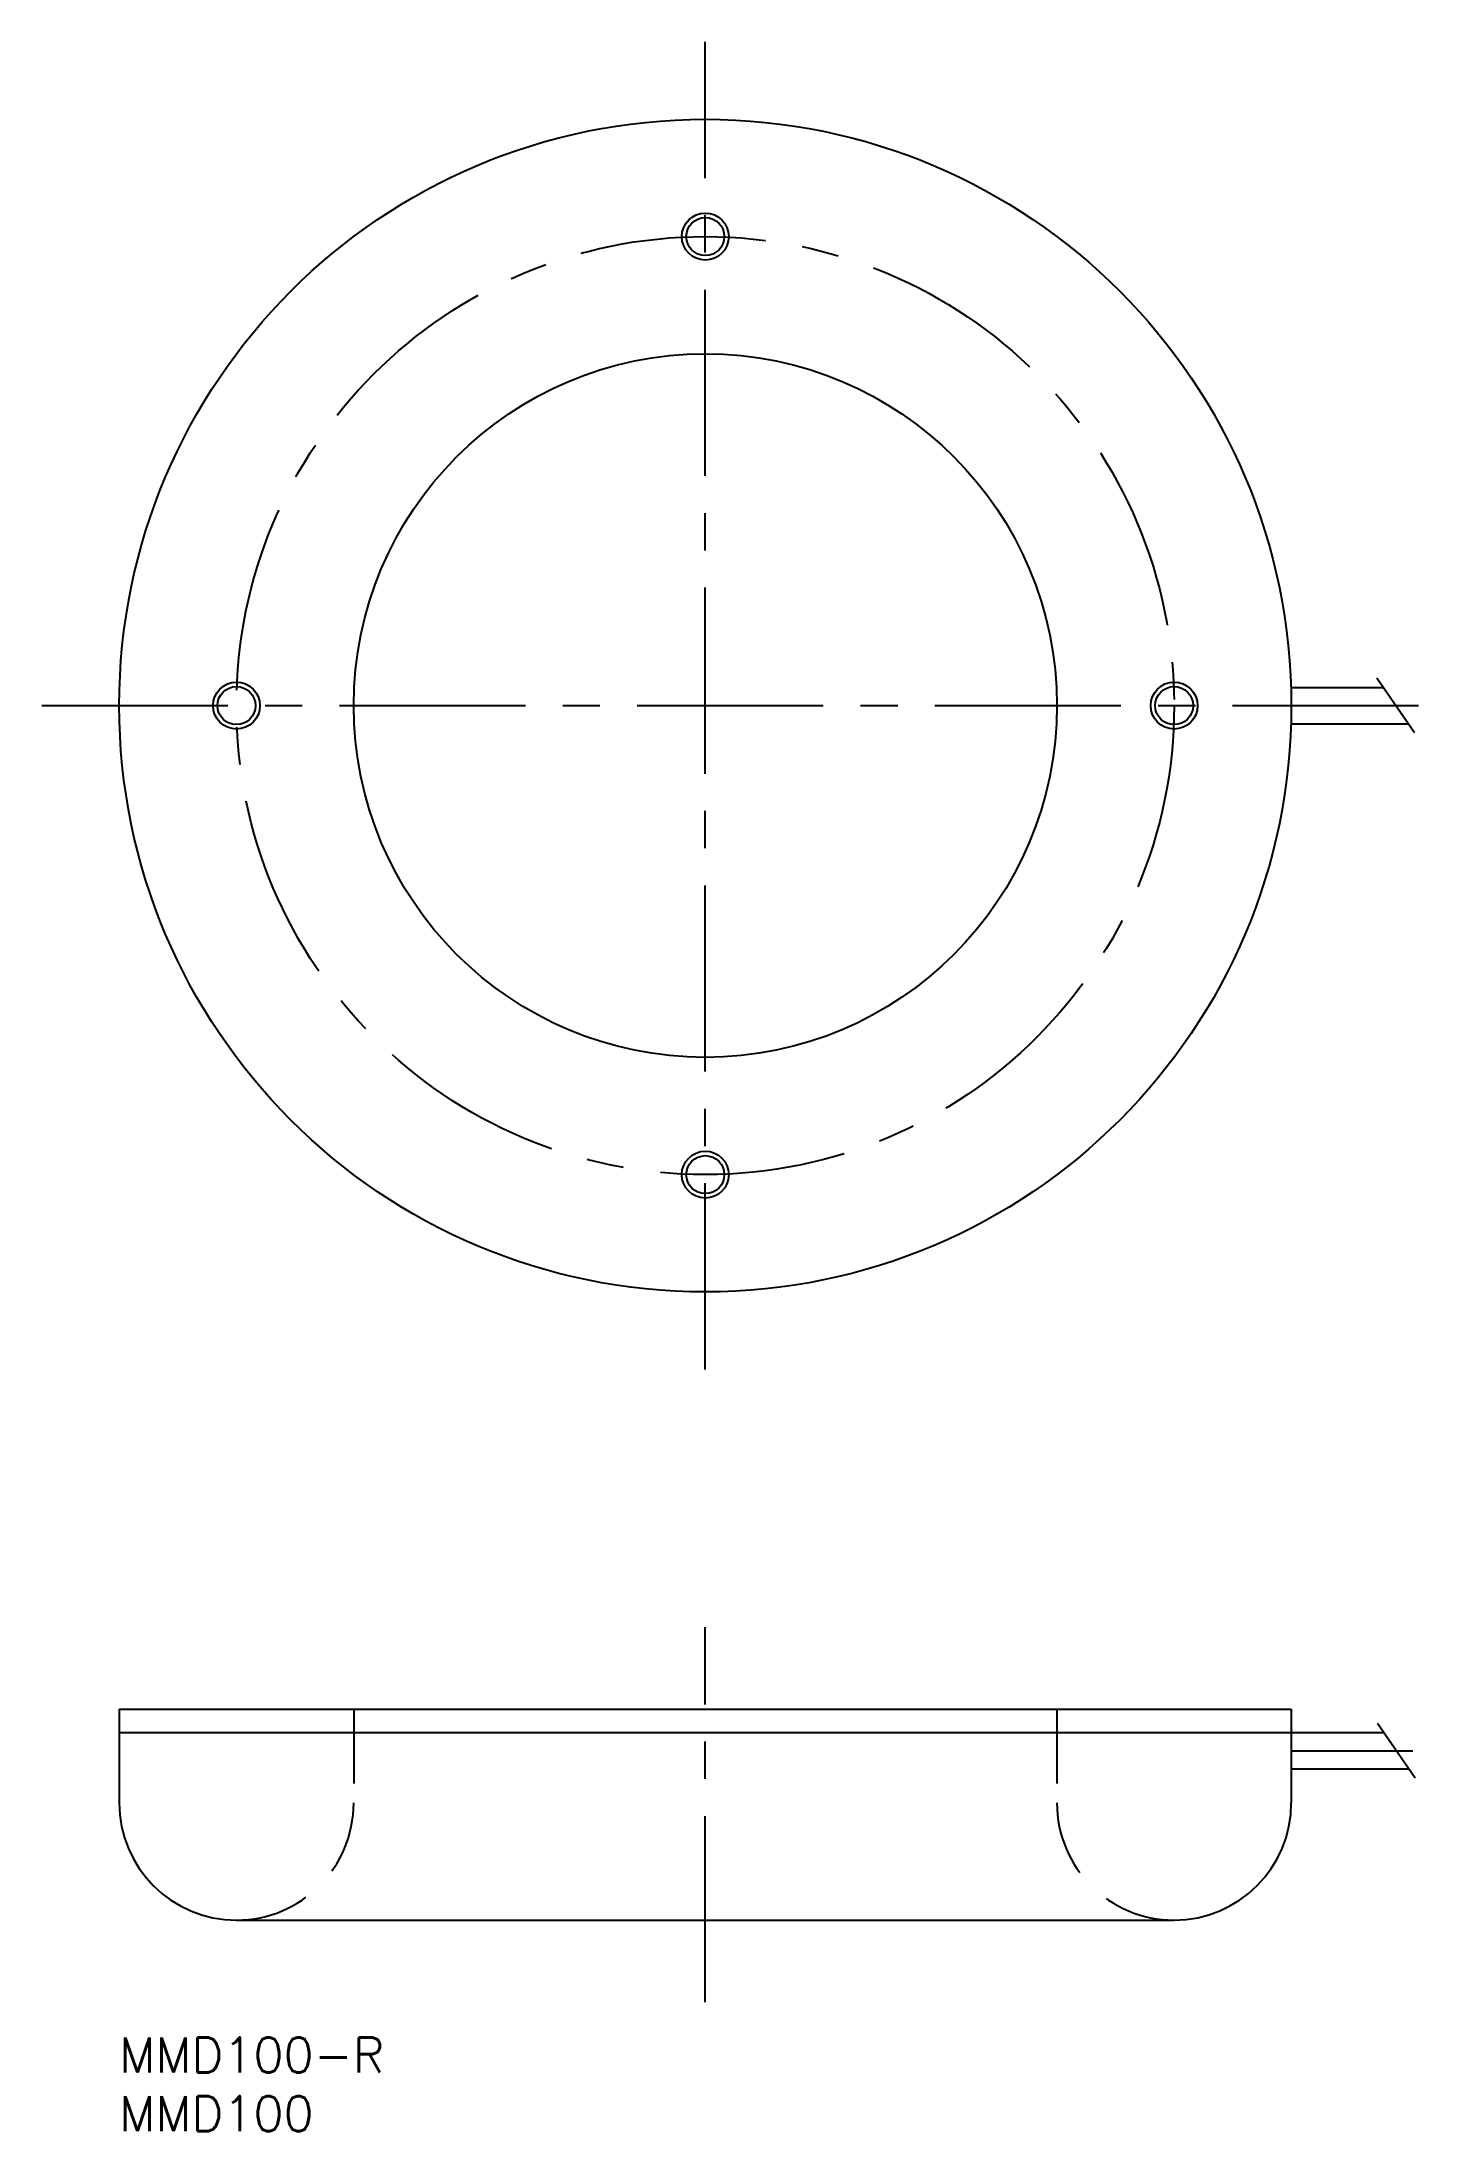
# Model space of a CAD drawing. Extents: x -7 to 111, y -8 to 170.
import ezdxf

# ---------------------------------------------------------------- set-up
doc = ezdxf.new("R2010")
doc.units = 0
doc.header["$LTSCALE"] = 0.5
doc.linetypes.add('CENTER', pattern=[50.8, 31.75, -6.35, 6.35, -6.35])
doc.linetypes.add('DASHED', pattern=[19.05, 12.7, -6.35])
for name, color, linetype in [('MSM_CENTER', 1, 'CENTER'), ('MSM_CONTINUOUS', 7, 'CONTINUOUS'), ('MSM_DASHED', 4, 'DASHED'), ('MSM_NARROW', 5, 'CONTINUOUS'), ('MSM_PART_NUMBER', 7, 'CONTINUOUS')]:
    doc.layers.add(name, color=color, linetype=linetype)
doc.styles.get("Standard").update_dxf_attribs({"font": 'txt.shx', "height": 3, "bigfont": 'bigfont.shx'})

# ---------------------------------------------------------------- blocks, each defined once
blk = doc.blocks.new('*U2')
at = {"layer": 'MSM_PART_NUMBER'}
blk.add_text('MMD100-R', height=3, dxfattribs=at).set_placement((0, -3))
blk = doc.blocks.new('*U3')
at = {"layer": 'MSM_PART_NUMBER'}
blk.add_text('MMD100', height=3, dxfattribs=at).set_placement((0, -8))

msp = doc.modelspace()

# ---------------------------------------------------------------- linework, layer by layer
at = {"layer": 'MSM_CENTER'}
for p, q in [((50, 56.97), (50, 170.19)), ((-6.61, 113.58), (111.08, 113.58)), ((50, 3), (50, 35)), ((100.06, 24.45), (110.36, 24.45))]:
    msp.add_line(p, q, dxfattribs=at)
msp.add_circle((50, 113.58), 40, dxfattribs=at)
at = {"layer": 'MSM_CONTINUOUS'}
for p, q in [((99.94, 115.13), (107.83, 115.13)), ((99.94, 112.03), (109.98, 112.03)), ((0, 28), (100, 28)), ((0, 28), (0, 20)), ((100, 28), (100, 20)), ((0, 26), (107.88, 26)), ((100, 22.9), (110.04, 22.9)), ((10, 10), (90, 10))]:
    msp.add_line(p, q, dxfattribs=at)
for centre, radius in [((50, 113.58), 50), ((50, 153.58), 1.62), ((50, 113.58), 30), ((10, 113.58), 1.62), ((90, 113.58), 1.62), ((50, 73.58), 1.62)]:
    msp.add_circle(centre, radius, dxfattribs=at)
for centre, start, end in [((10, 20), 180, 270), ((90, 20), 270, 0)]:
    msp.add_arc(centre, 10, start, end, dxfattribs=at)
at = {"layer": 'MSM_DASHED'}
for p, q in [((20, 28), (20, 20)), ((80, 28), (80, 20))]:
    msp.add_line(p, q, dxfattribs=at)
for centre, start, end in [((10, 20), 270, 0), ((90, 20), 180, 270)]:
    msp.add_arc(centre, 10, start, end, dxfattribs=at)
at = {"layer": 'MSM_NARROW'}
for p, q in [((110.52, 111.26), (107.29, 115.91)), ((110.58, 22.12), (107.34, 26.78))]:
    msp.add_line(p, q, dxfattribs=at)
for centre in [(50, 153.58), (10, 113.58), (90, 113.58), (50, 73.58)]:
    msp.add_circle(centre, 2, dxfattribs=at)

# ---------------------------------------------------------------- block references
at = {"layer": 'MSM_CONTINUOUS'}
for name in ['*U2', '*U3']:
    msp.add_blockref(name, (0, 0), dxfattribs=at)

doc.saveas('drawing.dxf')
